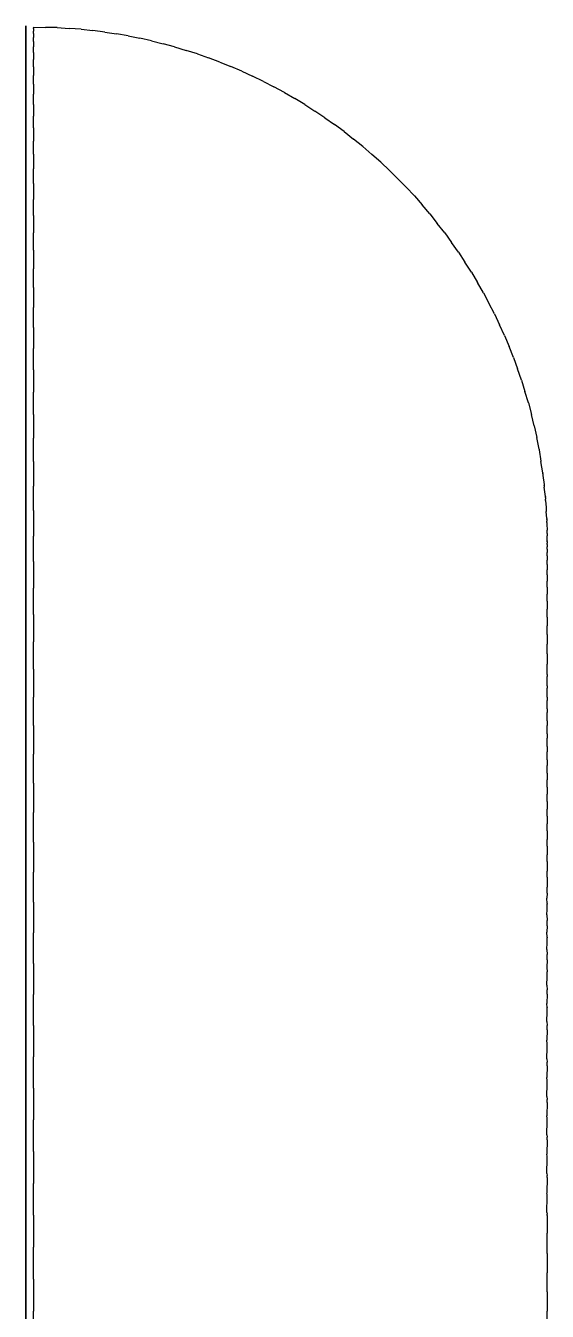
# Model space of a CAD drawing. Header units: metres. Extents: x 64 to 540, y -564 to -64.
# Drawn here: x 198.95 to 214.18, y -481.34 to -443.8 of the extents above; entities that cross this region are included whole.
import ezdxf

# ---------------------------------------------------------------- set-up
doc = ezdxf.new("R2010")
doc.units = ezdxf.units.M

msp = doc.modelspace()

# ---------------------------------------------------------------- linework, layer by layer
for p, q in [((198.952, -443.821), (198.952, -443.798)), ((198.952, -443.798), (198.952, -443.821)), ((198.952, -443.843), (198.952, -443.821)), ((198.952, -443.821), (198.952, -443.843)), ((198.952, -443.913), (198.952, -443.843)), ((198.952, -443.843), (198.952, -443.913)), ((198.952, -443.988), (198.952, -443.913)), ((198.952, -443.913), (198.952, -443.988)), ((198.952, -444.104), (198.952, -443.988)), ((198.952, -443.988), (198.952, -444.104)), ((198.952, -444.216), (198.952, -444.104)), ((198.952, -444.104), (198.952, -444.216)), ((199.178, -443.837), (199.526, -443.845)), ((199.178, -443.837), (199.178, -443.86)), ((199.178, -443.883), (199.178, -443.86)), ((199.178, -443.883), (199.178, -443.953)), ((199.178, -444.023), (199.178, -443.953)), ((199.178, -444.023), (199.178, -444.139)), ((199.874, -443.853), (199.526, -443.845)), ((199.874, -443.853), (200.221, -443.877)), ((200.568, -443.901), (200.221, -443.877)), ((200.568, -443.901), (200.914, -443.941)), ((201.259, -443.982), (200.914, -443.941)), ((201.259, -443.982), (201.603, -444.038)), ((201.946, -444.094), (201.603, -444.038)), ((201.946, -444.094), (202.286, -444.166)), ((198.952, -444.378), (198.952, -444.216)), ((198.952, -444.216), (198.952, -444.378)), ((198.952, -444.549), (198.952, -444.378)), ((198.952, -444.378), (198.952, -444.549)), ((199.178, -444.255), (199.178, -444.139)), ((199.178, -444.255), (199.178, -444.418)), ((199.178, -444.58), (199.178, -444.418)), ((202.627, -444.238), (202.286, -444.166)), ((202.627, -444.238), (202.963, -444.326)), ((203.3, -444.414), (202.963, -444.326)), ((203.3, -444.414), (203.632, -444.517)), ((198.952, -444.757), (198.952, -444.549)), ((198.952, -444.549), (198.952, -444.757)), ((198.952, -444.958), (198.952, -444.757)), ((198.952, -444.757), (198.952, -444.958)), ((199.178, -444.58), (199.178, -444.788)), ((199.178, -444.996), (199.178, -444.788)), ((203.964, -444.621), (203.632, -444.517)), ((203.964, -444.621), (204.291, -444.739)), ((204.618, -444.858), (204.291, -444.739)), ((204.618, -444.858), (204.94, -444.992)), ((198.952, -445.202), (198.952, -444.958)), ((198.952, -444.958), (198.952, -445.202)), ((198.952, -445.211), (198.952, -445.202)), ((198.952, -445.202), (198.952, -445.211)), ((198.952, -445.455), (198.952, -445.211)), ((198.952, -445.211), (198.952, -445.455)), ((199.178, -444.996), (199.178, -445.249)), ((205.261, -445.125), (204.94, -444.992)), ((205.261, -445.125), (205.576, -445.274)), ((198.952, -445.475), (198.952, -445.455)), ((198.952, -445.455), (198.952, -445.475)), ((198.952, -445.763), (198.952, -445.475)), ((198.952, -445.475), (198.952, -445.763)), ((199.178, -445.503), (199.178, -445.249)), ((199.178, -445.503), (199.178, -445.8)), ((205.89, -445.422), (205.576, -445.274)), ((205.89, -445.422), (206.198, -445.585)), ((206.505, -445.748), (206.198, -445.585)), ((198.952, -445.773), (198.952, -445.763)), ((198.952, -445.763), (198.952, -445.773)), ((198.952, -446.061), (198.952, -445.773)), ((198.952, -445.773), (198.952, -446.061)), ((199.178, -446.098), (199.178, -445.8)), ((206.505, -445.748), (206.805, -445.925)), ((207.104, -446.102), (206.805, -445.925)), ((198.952, -446.39), (198.952, -446.061)), ((198.952, -446.061), (198.952, -446.39)), ((199.178, -446.098), (199.178, -446.44)), ((207.104, -446.102), (207.395, -446.292)), ((207.686, -446.483), (207.395, -446.292)), ((198.952, -446.402), (198.952, -446.39)), ((198.952, -446.39), (198.952, -446.402)), ((198.952, -446.732), (198.952, -446.402)), ((198.952, -446.402), (198.952, -446.732)), ((198.952, -446.759), (198.952, -446.732)), ((198.952, -446.732), (198.952, -446.759)), ((199.178, -446.781), (199.178, -446.44)), ((207.686, -446.483), (207.968, -446.687)), ((208.25, -446.891), (207.968, -446.687)), ((198.952, -447.143), (198.952, -446.759)), ((198.952, -446.759), (198.952, -447.143)), ((199.178, -446.781), (199.178, -447.166)), ((208.25, -446.891), (208.522, -447.108)), ((208.794, -447.324), (208.522, -447.108)), ((198.952, -447.514), (198.952, -447.143)), ((198.952, -447.143), (198.952, -447.514)), ((199.178, -447.55), (199.178, -447.166)), ((208.794, -447.324), (209.056, -447.554)), ((198.952, -447.926), (198.952, -447.514)), ((198.952, -447.514), (198.952, -447.926)), ((199.178, -447.55), (199.178, -447.977)), ((209.318, -447.783), (209.056, -447.554)), ((209.318, -447.783), (209.569, -448.024)), ((198.952, -447.941), (198.952, -447.926)), ((198.952, -447.926), (198.952, -447.941)), ((198.952, -448.353), (198.952, -447.941)), ((198.952, -447.941), (198.952, -448.353)), ((199.178, -448.403), (199.178, -447.977)), ((209.82, -448.265), (209.569, -448.024)), ((198.952, -448.385), (198.952, -448.353)), ((198.952, -448.353), (198.952, -448.385)), ((198.952, -448.837), (198.952, -448.385)), ((198.952, -448.385), (198.952, -448.837)), ((199.178, -448.403), (199.178, -448.871)), ((209.82, -448.265), (210.059, -448.517)), ((210.299, -448.77), (210.059, -448.517)), ((198.952, -448.853), (198.952, -448.837)), ((198.952, -448.837), (198.952, -448.853)), ((198.952, -449.304), (198.952, -448.853)), ((198.952, -448.853), (198.952, -449.304)), ((199.178, -449.338), (199.178, -448.871)), ((210.299, -448.77), (210.526, -449.033)), ((198.952, -449.794), (198.952, -449.304)), ((198.952, -449.304), (198.952, -449.794)), ((199.178, -449.338), (199.178, -449.845)), ((210.753, -449.296), (210.526, -449.033)), ((210.753, -449.296), (210.968, -449.57)), ((211.183, -449.843), (210.968, -449.57)), ((198.952, -449.811), (198.952, -449.794)), ((198.952, -449.794), (198.952, -449.811)), ((198.952, -450.301), (198.952, -449.811)), ((198.952, -449.811), (198.952, -450.301)), ((199.178, -450.353), (199.178, -449.845)), ((211.183, -449.843), (211.385, -450.127)), ((211.588, -450.41), (211.385, -450.127)), ((198.952, -450.34), (198.952, -450.301)), ((198.952, -450.301), (198.952, -450.34)), ((198.952, -450.867), (198.952, -450.34)), ((198.952, -450.34), (198.952, -450.867)), ((199.178, -450.353), (199.178, -450.898)), ((211.588, -450.41), (211.776, -450.702)), ((198.952, -450.886), (198.952, -450.867)), ((198.952, -450.867), (198.952, -450.886)), ((211.965, -450.994), (211.776, -450.702)), ((198.952, -451.412), (198.952, -450.886)), ((198.952, -450.886), (198.952, -451.412)), ((199.178, -451.444), (199.178, -450.898)), ((211.965, -450.994), (212.14, -451.295)), ((198.952, -451.975), (198.952, -451.412)), ((198.952, -451.412), (198.952, -451.975)), ((199.178, -451.444), (199.178, -452.027)), ((212.315, -451.596), (212.14, -451.295)), ((212.315, -451.596), (212.476, -451.904)), ((198.952, -451.995), (198.952, -451.975)), ((198.952, -451.975), (198.952, -451.995)), ((198.952, -452.558), (198.952, -451.995)), ((198.952, -451.995), (198.952, -452.558)), ((212.637, -452.213), (212.476, -451.904)), ((199.178, -452.61), (199.178, -452.027)), ((212.637, -452.213), (212.783, -452.529)), ((198.952, -452.602), (198.952, -452.558)), ((198.952, -452.558), (198.952, -452.602)), ((198.952, -453.199), (198.952, -452.602)), ((198.952, -452.602), (198.952, -453.199)), ((199.178, -452.61), (199.178, -453.228)), ((212.929, -452.844), (212.783, -452.529)), ((212.929, -452.844), (213.061, -453.166)), ((198.952, -453.221), (198.952, -453.199)), ((198.952, -453.199), (198.952, -453.221)), ((198.952, -453.818), (198.952, -453.221)), ((198.952, -453.221), (198.952, -453.818)), ((199.178, -453.847), (199.178, -453.228)), ((213.192, -453.488), (213.061, -453.166)), ((213.192, -453.488), (213.309, -453.816)), ((198.952, -454.448), (198.952, -453.818)), ((198.952, -453.818), (198.952, -454.448)), ((199.178, -453.847), (199.178, -454.5)), ((213.425, -454.144), (213.309, -453.816)), ((213.425, -454.144), (213.526, -454.477)), ((198.952, -454.471), (198.952, -454.448)), ((198.952, -454.448), (198.952, -454.471)), ((198.952, -455.101), (198.952, -454.471)), ((198.952, -454.471), (198.952, -455.101)), ((199.178, -455.153), (199.178, -454.5)), ((213.628, -454.81), (213.526, -454.477)), ((213.628, -454.81), (213.713, -455.147)), ((198.952, -455.15), (198.952, -455.101)), ((198.952, -455.101), (198.952, -455.15)), ((198.952, -455.812), (198.952, -455.15)), ((198.952, -455.15), (198.952, -455.812)), ((199.178, -455.153), (199.178, -455.838)), ((213.799, -455.484), (213.713, -455.147)), ((213.799, -455.484), (213.869, -455.825)), ((198.952, -455.835), (198.952, -455.812)), ((198.952, -455.812), (198.952, -455.835)), ((198.952, -456.497), (198.952, -455.835)), ((198.952, -455.835), (198.952, -456.497)), ((199.178, -456.523), (199.178, -455.838)), ((213.939, -456.166), (213.869, -455.825)), ((198.952, -457.188), (198.952, -456.497)), ((198.952, -456.497), (198.952, -457.188)), ((213.939, -456.166), (213.939, -456.182)), ((213.939, -456.182), (213.993, -456.51)), ((199.178, -456.523), (199.178, -457.24)), ((213.993, -456.51), (213.993, -456.525)), ((214.047, -456.853), (213.993, -456.525)), ((214.047, -456.853), (214.047, -456.869)), ((214.047, -456.884), (214.047, -456.869)), ((214.047, -456.884), (214.047, -456.929)), ((198.952, -457.213), (198.952, -457.188)), ((198.952, -457.188), (198.952, -457.213)), ((198.952, -457.905), (198.952, -457.213)), ((198.952, -457.213), (198.952, -457.905)), ((199.178, -457.956), (199.178, -457.24)), ((214.047, -456.929), (214.085, -457.199)), ((214.085, -457.199), (214.085, -457.214)), ((214.085, -457.229), (214.085, -457.214)), ((214.085, -457.229), (214.085, -457.275)), ((214.123, -457.545), (214.085, -457.275)), ((214.123, -457.545), (214.123, -457.56)), ((214.123, -457.575), (214.123, -457.56)), ((214.123, -457.575), (214.123, -457.619)), ((214.123, -457.663), (214.123, -457.619)), ((198.952, -457.958), (198.952, -457.905)), ((198.952, -457.905), (198.952, -457.958)), ((198.952, -458.678), (198.952, -457.958)), ((198.952, -457.958), (198.952, -458.678)), ((199.178, -457.956), (199.178, -458.701)), ((214.123, -457.663), (214.143, -457.868)), ((214.143, -457.868), (214.143, -457.882)), ((214.143, -457.882), (214.143, -457.897)), ((214.143, -457.897), (214.143, -457.941)), ((214.143, -457.941), (214.143, -457.984)), ((214.164, -458.19), (214.143, -457.984)), ((214.164, -458.19), (214.164, -458.205)), ((214.164, -458.219), (214.164, -458.205)), ((214.164, -458.219), (214.164, -458.262)), ((214.164, -458.305), (214.164, -458.262)), ((214.164, -458.305), (214.164, -458.377)), ((214.164, -458.377), (214.171, -458.513)), ((198.952, -458.703), (198.952, -458.678)), ((198.952, -458.678), (198.952, -458.703)), ((198.952, -459.423), (198.952, -458.703)), ((198.952, -458.703), (198.952, -459.423)), ((199.178, -459.446), (199.178, -458.701)), ((214.171, -458.513), (214.171, -458.527)), ((214.171, -458.542), (214.171, -458.527)), ((214.171, -458.584), (214.171, -458.542)), ((214.171, -458.627), (214.171, -458.584)), ((214.171, -458.627), (214.171, -458.697)), ((214.178, -458.837), (214.171, -458.697)), ((214.178, -458.837), (214.178, -458.851)), ((214.178, -458.865), (214.178, -458.851)), ((214.178, -458.865), (214.178, -458.906)), ((214.178, -458.948), (214.178, -458.906)), ((214.178, -458.948), (214.178, -459.018)), ((214.178, -459.088), (214.178, -459.018)), ((214.178, -459.088), (214.178, -459.185)), ((198.952, -460.169), (198.952, -459.423)), ((198.952, -459.423), (198.952, -460.169)), ((199.178, -459.446), (199.178, -460.219)), ((214.178, -459.283), (214.178, -459.185)), ((214.178, -459.283), (214.178, -459.407)), ((214.178, -459.532), (214.178, -459.407)), ((214.178, -459.532), (214.178, -459.684)), ((214.178, -459.836), (214.178, -459.684)), ((214.178, -459.836), (214.178, -460.015)), ((198.952, -460.195), (198.952, -460.169)), ((198.952, -460.169), (198.952, -460.195)), ((198.952, -460.941), (198.952, -460.195)), ((198.952, -460.195), (198.952, -460.941)), ((199.178, -460.991), (199.178, -460.219)), ((214.178, -460.193), (214.178, -460.015)), ((214.178, -460.193), (214.178, -460.398)), ((214.178, -460.603), (214.178, -460.398)), ((214.178, -460.603), (214.178, -460.834)), ((198.952, -460.999), (198.952, -460.941)), ((198.952, -460.941), (198.952, -460.999)), ((198.952, -461.769), (198.952, -460.999)), ((198.952, -460.999), (198.952, -461.769)), ((199.178, -460.991), (199.178, -461.789)), ((214.178, -461.065), (214.178, -460.834)), ((214.178, -461.065), (214.178, -461.321)), ((214.178, -461.577), (214.178, -461.321)), ((214.178, -461.577), (214.178, -461.857)), ((198.952, -461.797), (198.952, -461.769)), ((198.952, -461.769), (198.952, -461.797)), ((198.952, -462.567), (198.952, -461.797)), ((198.952, -461.797), (198.952, -462.567)), ((199.178, -462.587), (199.178, -461.789)), ((214.178, -462.138), (214.178, -461.857)), ((214.178, -462.138), (214.178, -462.442)), ((214.178, -462.746), (214.178, -462.442)), ((198.952, -463.359), (198.952, -462.567)), ((198.952, -462.567), (198.952, -463.359)), ((199.178, -462.587), (199.178, -463.408)), ((214.178, -462.746), (214.171, -462.807)), ((214.178, -463.074), (214.171, -462.807)), ((214.178, -463.074), (214.171, -463.143)), ((214.178, -463.401), (214.171, -463.143)), ((198.952, -463.388), (198.952, -463.359)), ((198.952, -463.359), (198.952, -463.388)), ((198.952, -464.18), (198.952, -463.388)), ((198.952, -463.388), (198.952, -464.18)), ((199.178, -464.229), (199.178, -463.408)), ((214.178, -463.401), (214.171, -463.503)), ((214.178, -463.751), (214.171, -463.503)), ((214.178, -463.751), (214.171, -463.853)), ((214.178, -464.101), (214.171, -463.853)), ((198.952, -464.241), (198.952, -464.18)), ((198.952, -464.18), (198.952, -464.241)), ((198.952, -465.055), (198.952, -464.241)), ((198.952, -464.241), (198.952, -465.055)), ((199.178, -464.229), (199.178, -465.071)), ((214.178, -464.101), (214.171, -464.224)), ((214.171, -464.224), (214.171, -464.235)), ((214.178, -464.472), (214.171, -464.235)), ((214.178, -464.472), (214.171, -464.606)), ((214.178, -464.843), (214.171, -464.606)), ((198.952, -465.084), (198.952, -465.055)), ((198.952, -465.055), (198.952, -465.084)), ((198.952, -465.897), (198.952, -465.084)), ((198.952, -465.084), (198.952, -465.897)), ((199.178, -465.913), (199.178, -465.071)), ((214.178, -464.843), (214.171, -464.998)), ((214.178, -465.235), (214.171, -464.998)), ((214.178, -465.235), (214.171, -465.401)), ((214.178, -465.626), (214.171, -465.401)), ((214.178, -465.626), (214.171, -465.812)), ((214.171, -465.812), (214.171, -465.824)), ((214.178, -466.037), (214.171, -465.824)), ((198.952, -466.729), (198.952, -465.897)), ((198.952, -465.897), (198.952, -466.729)), ((199.178, -465.913), (199.178, -466.775)), ((214.178, -466.037), (214.171, -466.235)), ((214.178, -466.449), (214.171, -466.235)), ((198.952, -466.355), (198.952, -466.34)), ((198.952, -466.34), (198.952, -466.355)), ((198.952, -466.372), (198.952, -466.355)), ((198.952, -466.355), (198.952, -466.372)), ((198.952, -466.383), (198.952, -466.372)), ((198.952, -466.372), (198.952, -466.383)), ((198.952, -466.4), (198.952, -466.383)), ((198.952, -466.383), (198.952, -466.4)), ((198.952, -466.411), (198.952, -466.4)), ((198.952, -466.4), (198.952, -466.411)), ((198.952, -466.439), (198.952, -466.411)), ((198.952, -466.411), (198.952, -466.429)), ((198.952, -466.429), (198.952, -466.458)), ((198.952, -466.458), (198.952, -466.439)), ((198.952, -466.486), (198.952, -466.458)), ((198.952, -466.458), (198.952, -466.476)), ((198.952, -466.476), (198.952, -466.504)), ((198.952, -466.504), (198.952, -466.486)), ((198.952, -466.544), (198.952, -466.504)), ((198.952, -466.504), (198.952, -466.529)), ((198.952, -466.529), (198.952, -466.569)), ((198.952, -466.569), (198.952, -466.544)), ((198.952, -466.609), (198.952, -466.569)), ((198.952, -466.569), (198.952, -466.594)), ((198.952, -466.594), (198.952, -466.634)), ((198.952, -466.634), (198.952, -466.609)), ((198.952, -466.685), (198.952, -466.634)), ((198.952, -466.634), (198.952, -466.685)), ((214.178, -466.449), (214.171, -466.664)), ((198.952, -466.717), (198.952, -466.685)), ((198.952, -466.685), (198.952, -466.717)), ((198.952, -466.768), (198.952, -466.717)), ((198.952, -466.717), (198.952, -466.768)), ((198.952, -466.758), (198.952, -466.729)), ((198.952, -466.729), (198.952, -466.758)), ((198.952, -467.59), (198.952, -466.758)), ((198.952, -466.758), (198.952, -467.59)), ((198.952, -466.8), (198.952, -466.768)), ((198.952, -466.768), (198.952, -466.8)), ((198.952, -466.84), (198.952, -466.8)), ((198.952, -466.8), (198.952, -466.862)), ((198.952, -466.902), (198.952, -466.84)), ((198.952, -466.862), (198.952, -466.902)), ((198.952, -466.941), (198.952, -466.902)), ((198.952, -466.902), (198.952, -466.963)), ((198.952, -467.003), (198.952, -466.941)), ((198.952, -466.963), (198.952, -467.003)), ((198.952, -467.076), (198.952, -467.003)), ((198.952, -467.003), (198.952, -467.049)), ((199.178, -467.636), (199.178, -466.775)), ((214.171, -466.664), (214.171, -466.677)), ((214.178, -466.878), (214.171, -466.677)), ((214.178, -466.878), (214.171, -467.107)), ((198.952, -467.049), (198.952, -467.122)), ((198.952, -467.122), (198.952, -467.076)), ((198.952, -467.195), (198.952, -467.122)), ((198.952, -467.122), (198.952, -467.169)), ((198.952, -467.169), (198.952, -467.241)), ((198.952, -467.241), (198.952, -467.195)), ((198.952, -467.295), (198.952, -467.241)), ((198.952, -467.241), (198.952, -467.295)), ((198.952, -467.378), (198.952, -467.295)), ((198.952, -467.295), (198.952, -467.378)), ((198.952, -467.431), (198.952, -467.378)), ((198.952, -467.378), (198.952, -467.431)), ((214.178, -467.308), (214.171, -467.107)), ((214.178, -467.308), (214.171, -467.554)), ((198.952, -467.514), (198.952, -467.431)), ((198.952, -467.431), (198.952, -467.514)), ((198.952, -467.608), (198.952, -467.514)), ((198.952, -467.514), (198.952, -467.608)), ((198.952, -467.654), (198.952, -467.59)), ((198.952, -467.59), (198.952, -467.654)), ((198.952, -467.668), (198.952, -467.608)), ((198.952, -467.608), (198.952, -467.668)), ((198.952, -468.502), (198.952, -467.654)), ((198.952, -467.654), (198.952, -468.502)), ((198.952, -467.762), (198.952, -467.668)), ((198.952, -467.668), (198.952, -467.762)), ((198.952, -467.822), (198.952, -467.762)), ((198.952, -467.762), (198.952, -467.822)), ((199.178, -467.636), (199.178, -468.515)), ((214.171, -467.554), (214.171, -467.567)), ((214.178, -467.755), (214.171, -467.567)), ((214.178, -467.755), (214.171, -468.014)), ((198.952, -467.926), (198.952, -467.822)), ((198.952, -467.822), (198.952, -467.889)), ((198.952, -467.889), (198.952, -467.993)), ((198.952, -467.993), (198.952, -467.926)), ((198.952, -468.097), (198.952, -467.993)), ((198.952, -467.993), (198.952, -468.059)), ((198.952, -468.059), (198.952, -468.163)), ((198.952, -468.163), (198.952, -468.097)), ((214.178, -468.202), (214.171, -468.014)), ((198.952, -468.277), (198.952, -468.163)), ((198.952, -468.163), (198.952, -468.277)), ((198.952, -468.35), (198.952, -468.277)), ((198.952, -468.277), (198.952, -468.35)), ((198.952, -468.464), (198.952, -468.35)), ((198.952, -468.35), (198.952, -468.464)), ((198.952, -468.537), (198.952, -468.464)), ((198.952, -468.464), (198.952, -468.537)), ((198.952, -468.533), (198.952, -468.502)), ((198.952, -468.502), (198.952, -468.533)), ((199.178, -469.393), (199.178, -468.515)), ((214.178, -468.202), (214.171, -468.477)), ((214.171, -468.477), (214.171, -468.49)), ((214.178, -468.666), (214.171, -468.49)), ((198.952, -469.38), (198.952, -468.533)), ((198.952, -468.533), (198.952, -469.38)), ((198.952, -468.661), (198.952, -468.537)), ((198.952, -468.537), (198.952, -468.616)), ((198.952, -468.616), (198.952, -468.74)), ((198.952, -468.74), (198.952, -468.661)), ((198.952, -468.864), (198.952, -468.74)), ((198.952, -468.74), (198.952, -468.819)), ((198.952, -468.819), (198.952, -468.943)), ((198.952, -468.943), (198.952, -468.864)), ((214.178, -468.666), (214.171, -468.954)), ((198.952, -469.076), (198.952, -468.943)), ((198.952, -468.943), (198.952, -469.028)), ((198.952, -469.028), (198.952, -469.161)), ((198.952, -469.161), (198.952, -469.076)), ((198.952, -469.294), (198.952, -469.161)), ((198.952, -469.161), (198.952, -469.247)), ((198.952, -469.247), (198.952, -469.38)), ((214.178, -469.129), (214.164, -469.271)), ((214.171, -469.433), (214.164, -469.271)), ((214.178, -469.129), (214.171, -468.954)), ((198.952, -469.38), (198.952, -469.294)), ((198.952, -469.522), (198.952, -469.38)), ((198.952, -469.38), (198.952, -469.471)), ((198.952, -470.243), (198.952, -469.38)), ((198.952, -469.38), (198.952, -470.243)), ((198.952, -469.471), (198.952, -469.613)), ((198.952, -469.613), (198.952, -469.522)), ((198.952, -469.755), (198.952, -469.613)), ((198.952, -469.613), (198.952, -469.704)), ((199.178, -469.393), (199.178, -470.287)), ((214.164, -469.763), (214.178, -469.608)), ((214.171, -469.433), (214.171, -469.446)), ((214.178, -469.608), (214.171, -469.446)), ((198.952, -469.704), (198.952, -469.846)), ((198.952, -469.846), (198.952, -469.755)), ((198.952, -469.997), (198.952, -469.846)), ((198.952, -469.846), (198.952, -469.997)), ((198.952, -470.093), (198.952, -469.997)), ((198.952, -469.997), (198.952, -470.093)), ((214.164, -469.763), (214.171, -469.925)), ((214.178, -470.087), (214.171, -469.925)), ((198.952, -470.244), (198.952, -470.093)), ((198.952, -470.093), (198.952, -470.244)), ((198.952, -470.274), (198.952, -470.243)), ((198.952, -470.243), (198.952, -470.274)), ((198.952, -470.341), (198.952, -470.244)), ((198.952, -470.244), (198.952, -470.341)), ((198.952, -471.136), (198.952, -470.274)), ((198.952, -470.274), (198.952, -471.136)), ((198.952, -470.443), (198.952, -470.341)), ((198.952, -470.341), (198.952, -470.443)), ((199.178, -471.18), (199.178, -470.287)), ((214.178, -470.087), (214.164, -470.27)), ((214.171, -470.418), (214.164, -470.27)), ((198.952, -470.602), (198.952, -470.443)), ((198.952, -470.443), (198.952, -470.602)), ((198.952, -470.704), (198.952, -470.602)), ((198.952, -470.602), (198.952, -470.704)), ((198.952, -470.863), (198.952, -470.704)), ((198.952, -470.704), (198.952, -470.863)), ((214.164, -470.777), (214.178, -470.579)), ((214.171, -470.418), (214.171, -470.432)), ((214.178, -470.579), (214.171, -470.432)), ((198.952, -470.97), (198.952, -470.863)), ((198.952, -470.863), (198.952, -470.97)), ((198.952, -471.136), (198.952, -470.97)), ((198.952, -470.97), (198.952, -471.136)), ((198.952, -471.244), (198.952, -471.136)), ((198.952, -471.136), (198.952, -471.244)), ((198.952, -471.203), (198.952, -471.136)), ((198.952, -471.136), (198.952, -471.203)), ((214.164, -470.777), (214.171, -470.924)), ((214.178, -471.072), (214.164, -471.297)), ((214.178, -471.072), (214.171, -470.924)), ((198.952, -472.077), (198.952, -471.203)), ((198.952, -471.203), (198.952, -472.077)), ((198.952, -471.411), (198.952, -471.244)), ((198.952, -471.244), (198.952, -471.411)), ((198.952, -471.586), (198.952, -471.411)), ((198.952, -471.411), (198.952, -471.523)), ((198.952, -471.523), (198.952, -471.698)), ((199.178, -471.18), (199.178, -472.086)), ((214.164, -471.297), (214.171, -471.43)), ((214.178, -471.577), (214.171, -471.43)), ((198.952, -471.698), (198.952, -471.586)), ((198.952, -471.872), (198.952, -471.698)), ((198.952, -471.698), (198.952, -471.81)), ((198.952, -471.81), (198.952, -471.984)), ((198.952, -471.984), (198.952, -471.872)), ((214.164, -471.817), (214.178, -471.577)), ((214.164, -471.817), (214.171, -471.95)), ((198.952, -472.166), (198.952, -471.984)), ((198.952, -471.984), (198.952, -472.101)), ((198.952, -472.109), (198.952, -472.077)), ((198.952, -472.077), (198.952, -472.109)), ((198.952, -472.101), (198.952, -472.282)), ((198.952, -472.983), (198.952, -472.109)), ((198.952, -472.109), (198.952, -472.983)), ((198.952, -472.282), (198.952, -472.166)), ((199.178, -472.992), (199.178, -472.086)), ((214.178, -472.083), (214.164, -472.349)), ((214.178, -472.083), (214.171, -471.95)), ((198.952, -472.464), (198.952, -472.282)), ((198.952, -472.282), (198.952, -472.399)), ((198.952, -472.399), (198.952, -472.58)), ((198.952, -472.58), (198.952, -472.464)), ((198.952, -472.769), (198.952, -472.58)), ((198.952, -472.58), (198.952, -472.769)), ((214.171, -472.467), (214.164, -472.349)), ((214.164, -472.88), (214.178, -472.599)), ((214.171, -472.467), (214.171, -472.481)), ((214.178, -472.599), (214.171, -472.481)), ((198.952, -472.889), (198.952, -472.769)), ((198.952, -472.769), (198.952, -472.889)), ((198.952, -473.078), (198.952, -472.889)), ((198.952, -472.889), (198.952, -473.078)), ((198.952, -473.868), (198.952, -472.983)), ((198.952, -472.983), (198.952, -473.868)), ((199.178, -472.992), (199.178, -473.908)), ((214.164, -472.88), (214.171, -472.998)), ((214.178, -473.116), (214.171, -472.998)), ((198.952, -473.198), (198.952, -473.078)), ((198.952, -473.078), (198.952, -473.198)), ((198.952, -473.393), (198.952, -473.198)), ((198.952, -473.198), (198.952, -473.323)), ((198.952, -473.323), (198.952, -473.517)), ((198.952, -473.517), (198.952, -473.393)), ((214.178, -473.116), (214.164, -473.423)), ((198.952, -473.712), (198.952, -473.517)), ((198.952, -473.517), (198.952, -473.642)), ((198.952, -473.642), (198.952, -473.837)), ((198.952, -473.837), (198.952, -473.712)), ((214.171, -473.525), (214.164, -473.423)), ((214.164, -473.965), (214.178, -473.643)), ((214.178, -473.643), (214.171, -473.525)), ((198.952, -474.037), (198.952, -473.837)), ((198.952, -473.837), (198.952, -474.037)), ((198.952, -473.9), (198.952, -473.868)), ((198.952, -473.868), (198.952, -473.9)), ((198.952, -474.784), (198.952, -473.9)), ((198.952, -473.9), (198.952, -474.784)), ((198.952, -474.165), (198.952, -474.037)), ((198.952, -474.037), (198.952, -474.165)), ((199.178, -474.825), (199.178, -473.908)), ((214.164, -473.965), (214.171, -474.068)), ((214.178, -474.171), (214.171, -474.068)), ((198.952, -474.365), (198.952, -474.165)), ((198.952, -474.165), (198.952, -474.365)), ((198.952, -474.493), (198.952, -474.365)), ((198.952, -474.365), (198.952, -474.493)), ((198.952, -474.699), (198.952, -474.493)), ((198.952, -474.493), (198.952, -474.625)), ((214.178, -474.171), (214.164, -474.516)), ((214.171, -474.604), (214.164, -474.516)), ((198.952, -474.625), (198.952, -474.83)), ((198.952, -474.83), (198.952, -474.699)), ((198.952, -474.852), (198.952, -474.784)), ((198.952, -474.784), (198.952, -474.852)), ((198.952, -475.036), (198.952, -474.83)), ((198.952, -474.83), (198.952, -474.962)), ((198.952, -475.744), (198.952, -474.852)), ((198.952, -474.852), (198.952, -475.744)), ((199.178, -474.825), (199.178, -475.749)), ((214.164, -475.068), (214.178, -474.707)), ((214.178, -474.707), (214.171, -474.604)), ((198.952, -474.962), (198.952, -475.167)), ((198.952, -475.167), (198.952, -475.036)), ((198.952, -475.377), (198.952, -475.167)), ((198.952, -475.167), (198.952, -475.302)), ((214.164, -475.068), (214.171, -475.155)), ((214.178, -475.243), (214.164, -475.627)), ((214.178, -475.243), (214.171, -475.155)), ((198.952, -475.302), (198.952, -475.512)), ((198.952, -475.512), (198.952, -475.377)), ((198.952, -475.722), (198.952, -475.512)), ((198.952, -475.512), (198.952, -475.646)), ((198.952, -475.646), (198.952, -475.856)), ((214.171, -475.699), (214.164, -475.627)), ((198.952, -475.856), (198.952, -475.722)), ((198.952, -475.776), (198.952, -475.744)), ((198.952, -475.744), (198.952, -475.776)), ((198.952, -476.669), (198.952, -475.776)), ((198.952, -475.776), (198.952, -476.669)), ((198.952, -476.071), (198.952, -475.856)), ((198.952, -475.856), (198.952, -476.071)), ((199.178, -476.674), (199.178, -475.749)), ((214.164, -476.186), (214.178, -475.786)), ((214.178, -475.786), (214.171, -475.699)), ((198.952, -476.208), (198.952, -476.071)), ((198.952, -476.071), (198.952, -476.208)), ((198.952, -476.422), (198.952, -476.208)), ((198.952, -476.208), (198.952, -476.422)), ((214.164, -476.186), (214.171, -476.258)), ((214.178, -476.33), (214.164, -476.752)), ((214.178, -476.33), (214.171, -476.258)), ((198.952, -476.559), (198.952, -476.422)), ((198.952, -476.422), (198.952, -476.559)), ((198.952, -476.777), (198.952, -476.559)), ((198.952, -476.559), (198.952, -476.777)), ((198.952, -477.567), (198.952, -476.669)), ((198.952, -476.669), (198.952, -477.567)), ((198.952, -476.917), (198.952, -476.777)), ((198.952, -476.777), (198.952, -476.917)), ((199.178, -476.674), (199.178, -477.604)), ((214.171, -476.808), (214.164, -476.752)), ((198.952, -477.134), (198.952, -476.917)), ((198.952, -476.917), (198.952, -477.134)), ((198.952, -477.274), (198.952, -477.134)), ((198.952, -477.134), (198.952, -477.274)), ((214.164, -477.317), (214.178, -476.88)), ((214.178, -476.88), (214.171, -476.808)), ((198.952, -477.415), (198.952, -477.274)), ((198.952, -477.274), (198.952, -477.495)), ((198.952, -477.636), (198.952, -477.415)), ((198.952, -477.495), (198.952, -477.636)), ((214.164, -477.317), (214.171, -477.373)), ((214.178, -477.429), (214.164, -477.888)), ((214.178, -477.429), (214.171, -477.373)), ((198.952, -477.599), (198.952, -477.567)), ((198.952, -477.567), (198.952, -477.599)), ((198.952, -478.508), (198.952, -477.599)), ((198.952, -477.599), (198.952, -478.508)), ((198.952, -477.778), (198.952, -477.636)), ((198.952, -477.636), (198.952, -477.857)), ((198.952, -477.999), (198.952, -477.778)), ((198.952, -477.857), (198.952, -477.999)), ((199.178, -478.534), (199.178, -477.604)), ((214.171, -477.928), (214.164, -477.888)), ((198.952, -478.222), (198.952, -477.999)), ((198.952, -477.999), (198.952, -478.142)), ((198.952, -478.142), (198.952, -478.365)), ((198.952, -478.365), (198.952, -478.222)), ((214.164, -478.458), (214.178, -477.984)), ((214.178, -477.984), (214.171, -477.928)), ((198.952, -478.589), (198.952, -478.365)), ((198.952, -478.365), (198.952, -478.508)), ((198.952, -478.508), (198.952, -478.732)), ((198.952, -478.508), (198.952, -478.566)), ((198.952, -478.566), (198.952, -478.508)), ((198.952, -478.566), (198.952, -479.467)), ((198.952, -479.467), (198.952, -478.566)), ((198.952, -478.732), (198.952, -478.589)), ((199.178, -478.534), (199.178, -479.468)), ((214.164, -478.458), (214.171, -478.499)), ((214.178, -478.539), (214.171, -478.499)), ((214.178, -478.539), (214.171, -479.057)), ((198.952, -478.957), (198.952, -478.732)), ((198.952, -478.732), (198.952, -478.957)), ((198.952, -479.102), (198.952, -478.957)), ((198.952, -478.957), (198.952, -479.102)), ((198.952, -479.327), (198.952, -479.102)), ((198.952, -479.102), (198.952, -479.327)), ((198.952, -479.471), (198.952, -479.327)), ((198.952, -479.327), (198.952, -479.471)), ((214.178, -479.097), (214.171, -479.057)), ((214.178, -479.655), (214.178, -479.097)), ((198.952, -479.467), (198.952, -479.499)), ((198.952, -479.499), (198.952, -479.467)), ((198.952, -479.698), (198.952, -479.471)), ((198.952, -479.471), (198.952, -479.617)), ((198.952, -479.499), (198.952, -480.401)), ((198.952, -480.401), (198.952, -479.499)), ((198.952, -479.617), (198.952, -479.844)), ((198.952, -479.844), (198.952, -479.698)), ((199.178, -480.402), (199.178, -479.468)), ((214.178, -479.655), (214.178, -480.215)), ((198.952, -480.07), (198.952, -479.844)), ((198.952, -479.844), (198.952, -479.989)), ((198.952, -479.989), (198.952, -480.216)), ((198.952, -480.216), (198.952, -480.07)), ((198.952, -480.361), (198.952, -480.216)), ((198.952, -480.216), (198.952, -480.361)), ((198.952, -480.589), (198.952, -480.361)), ((198.952, -480.361), (198.952, -480.589)), ((198.952, -480.401), (198.952, -481.303)), ((198.952, -481.303), (198.952, -480.401)), ((199.178, -480.402), (199.178, -481.337)), ((214.178, -480.776), (214.178, -480.215)), ((198.952, -480.735), (198.952, -480.589)), ((198.952, -480.589), (198.952, -480.735)), ((198.952, -480.963), (198.952, -480.735)), ((198.952, -480.735), (198.952, -480.963)), ((214.178, -480.776), (214.178, -481.337)), ((198.952, -481.191), (198.952, -480.963)), ((198.952, -480.963), (198.952, -481.191)), ((198.952, -481.337), (198.952, -481.191)), ((198.952, -481.191), (198.952, -481.337)), ((198.952, -481.303), (198.952, -481.337)), ((198.952, -481.337), (198.952, -481.303)), ((198.952, -481.337), (198.952, -481.564)), ((198.952, -481.564), (198.952, -481.337)), ((198.952, -481.337), (198.952, -482.238)), ((198.952, -482.238), (198.952, -481.337)), ((199.178, -482.271), (199.178, -481.337)), ((214.178, -481.897), (214.178, -481.337))]:
    msp.add_line(p, q)

doc.saveas('drawing.dxf')
